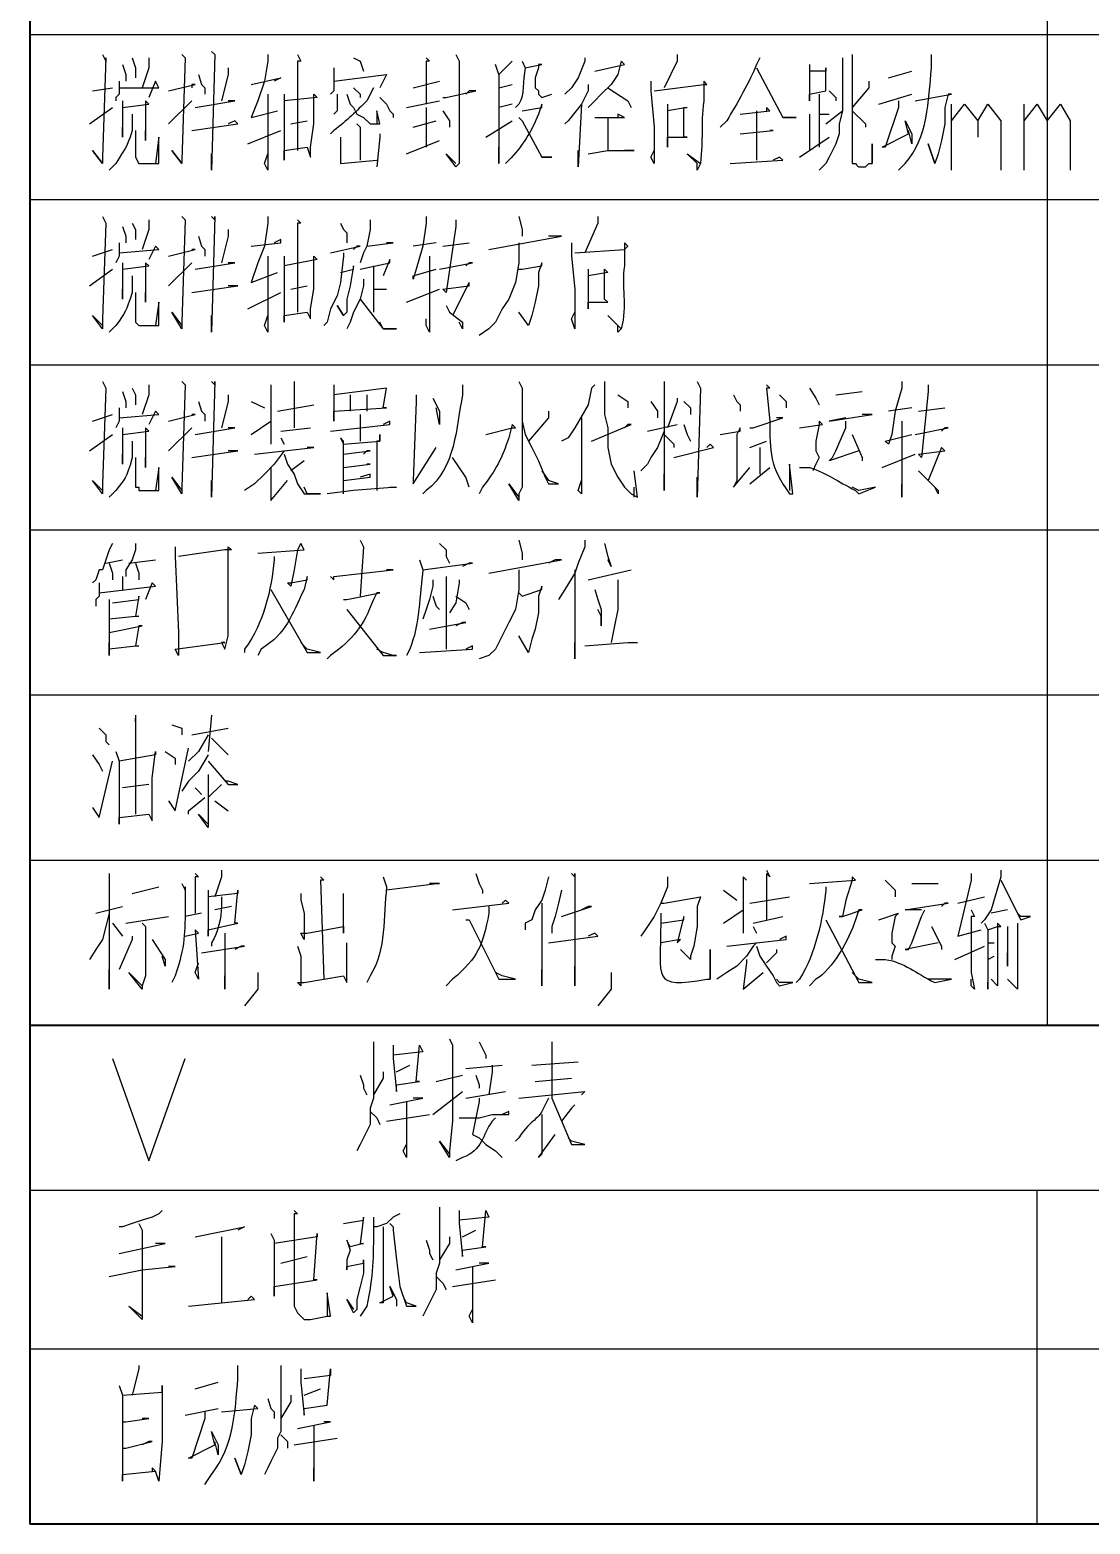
# Model space of a CAD drawing. Header units: millimetres. Extents: x 0 to 822, y 14 to 1153.
# Drawn here: x 569.3 to 627.1, y 676.2 to 757.7 of the extents above; entities that cross this region are included whole.
import ezdxf

# ---------------------------------------------------------------- set-up
doc = ezdxf.new("R2010")
doc.units = ezdxf.units.MM
doc.layers.add('1', color=7, linetype='Continuous')

msp = doc.modelspace()

# ---------------------------------------------------------------- linework, layer by layer
at = {"layer": '1', "color": 0, "lineweight": 40}
for points in [[(569.34, 1135.941732), (569.34, 676.221732)], [(819, 703.401732), (569.34, 703.401732)], [(819, 676.221732), (569.34, 676.221732)]]:
    msp.add_lwpolyline(points, dxfattribs=at)
at = {"layer": '1', "color": 0, "lineweight": 25}
for points in [[(624.78, 838.401732), (624.78, 703.401732)], [(819, 757.401732), (569.34, 757.401732)], [(573.3, 756.321732), (573.48, 755.961732), (573.48, 756.141732), (573.3, 750.741732), (573.3, 750.381732), (573.3, 750.381732), (572.76, 751.101732), (573.3, 750.381732)], [(574.92, 756.141732), (575.1, 755.601732), (575.1, 755.061732)], [(575.82, 756.141732), (575.82, 755.961732), (575.82, 755.601732), (575.46, 754.521732)], [(577.62, 756.321732), (577.8, 756.141732), (577.8, 756.141732), (577.62, 750.561732), (577.62, 750.381732), (577.08, 751.101732), (577.62, 750.381732)], [(579.24, 756.501732), (579.42, 756.321732), (579.42, 756.321732), (579.24, 750.021732), (579.24, 750.381732), (579.24, 750.921732)], [(582.3, 756.321732), (582.3, 755.961732), (582.12, 754.881732), (581.76, 753.801732), (581.4, 752.901732), (581.4, 752.901732), (582.84, 753.261732)], [(583.92, 756.321732), (584.1, 755.961732), (583.92, 755.961732), (583.92, 751.101732)], [(586.98, 756.141732), (587.34, 755.961732), (587.52, 755.421732)], [(590.94, 756.141732), (591.12, 755.961732), (590.94, 755.961732), (590.94, 753.621732)], [(592.56, 756.321732), (592.74, 755.961732), (592.74, 755.961732), (592.74, 750.921732), (592.74, 750.561732), (592.74, 750.381732), (592.56, 750.201732), (592.02, 750.921732), (592.56, 750.381732)], [(595.62, 755.961732), (595.26, 755.601732), (594.9, 755.241732), (594.72, 755.781732)], [(599.58, 756.141732), (599.58, 755.961732), (599.22, 755.061732), (598.86, 754.521732), (598.5, 754.161732)], [(600.12, 755.421732), (600.12, 755.421732), (601.74, 755.781732), (601.56, 755.961732), (601.38, 755.241732), (601.02, 754.701732), (600.48, 754.161732), (600.12, 753.801732), (599.76, 753.441732)], [(604.62, 756.321732), (604.62, 755.961732), (603.9, 754.521732)], [(613.62, 756.141732), (613.62, 753.261732), (613.44, 752.541732), (613.44, 752.001732), (613.26, 751.461732), (613.08, 751.101732), (612.9, 750.741732), (612.72, 750.381732), (612.54, 750.201732), (612.36, 750.021732)], [(574.38, 755.781732), (574.56, 755.241732), (574.56, 754.881732)], [(578.52, 755.241732), (578.7, 754.701732), (578.88, 754.521732), (578.88, 754.161732)], [(580.14, 755.601732), (580.14, 755.241732), (579.78, 753.801732)], [(581.4, 754.701732), (583.02, 755.061732), (583.02, 755.061732), (582.66, 754.881732)], [(585.9, 755.601732), (585.9, 754.881732), (585.9, 754.341732), (585.72, 754.161732)], [(585.9, 754.881732), (588.78, 755.241732), (588.78, 755.241732), (588.42, 754.521732)], [(594.9, 755.241732), (594.9, 750.381732), (594.9, 751.281732)], [(596.34, 755.601732), (597.24, 755.781732), (597.06, 755.781732), (597.06, 755.601732), (596.88, 755.061732), (596.88, 754.521732), (597.06, 754.341732), (597.06, 754.161732), (597.06, 754.161732), (597.24, 753.981732), (597.78, 754.161732)], [(608.94, 755.601732), (610.38, 752.901732), (611.1, 752.901732), (610.38, 752.901732), (610.2, 753.261732)], [(611.82, 755.781732), (611.82, 755.241732), (611.82, 753.801732), (611.82, 753.981732), (611.82, 754.161732), (612.72, 754.341732), (612.72, 754.341732), (612.72, 755.601732), (612.72, 755.421732), (612.72, 755.421732), (611.82, 755.421732)], [(616.14, 755.061732), (617.4, 755.421732)], [(572.76, 754.341732), (573.84, 754.521732)], [(574.2, 754.881732), (574.2, 754.161732), (574.02, 753.981732), (574.02, 753.801732)], [(574.2, 754.521732), (576.36, 754.521732), (576.18, 754.881732), (575.82, 753.981732)], [(576.9, 754.341732), (578.34, 754.701732), (578.16, 754.701732), (578.16, 754.521732)], [(586.98, 754.521732), (587.34, 754.161732), (587.34, 753.981732)], [(590.22, 754.521732), (591.66, 754.881732)], [(591.84, 753.981732), (592.02, 753.981732), (593.64, 754.341732), (593.28, 754.341732), (593.1, 754.161732)], [(594.9, 754.521732), (595.62, 754.701732)], [(599.76, 754.701732), (599.76, 754.341732), (599.4, 753.621732), (598.68, 752.721732), (598.5, 752.541732)], [(600.84, 754.521732), (601.92, 753.801732), (602.1, 753.441732)], [(603.18, 754.881732), (603.18, 754.341732), (603.36, 752.361732), (603.36, 750.381732), (603.18, 750.741732), (603.36, 751.101732)], [(612.9, 754.341732), (613.26, 753.981732), (613.26, 753.801732)], [(615.06, 754.881732), (615.06, 754.521732), (614.16, 753.441732)], [(572.58, 752.541732), (573.84, 753.441732)], [(574.38, 753.801732), (574.38, 751.821732), (574.38, 752.361732)], [(574.38, 753.441732), (575.82, 753.621732), (575.64, 753.801732), (575.64, 752.001732), (575.64, 751.641732), (575.64, 752.001732), (575.64, 752.181732)], [(576.9, 752.541732), (578.16, 753.801732)], [(578.34, 753.441732), (580.5, 753.801732), (580.14, 753.801732)], [(582.3, 754.161732), (582.3, 753.981732), (582.3, 753.981732), (582.3, 750.021732), (582.12, 750.381732), (582.3, 750.921732)], [(583.2, 754.161732), (583.2, 753.801732), (583.2, 750.561732), (583.2, 751.101732), (584.46, 751.281732), (584.64, 750.741732), (584.64, 751.281732), (584.82, 752.541732), (584.82, 754.161732), (585, 753.981732), (583.2, 753.801732)], [(586.08, 754.161732), (586.08, 753.621732), (586.08, 753.261732), (585.9, 753.081732), (585.9, 753.081732)], [(586.62, 754.161732), (586.8, 753.621732), (586.98, 753.441732), (587.16, 753.081732), (587.52, 752.901732), (587.88, 752.541732), (588.24, 752.541732), (588.42, 752.541732), (588.24, 753.261732), (588.24, 752.541732)], [(588.42, 753.981732), (588.78, 753.621732), (588.96, 753.261732), (589.14, 753.081732), (589.14, 752.901732)], [(589.86, 753.441732), (591.66, 753.801732)], [(590.94, 753.441732), (590.94, 753.081732), (590.94, 751.281732)], [(595.62, 753.621732), (594.9, 753.441732)], [(599.4, 753.621732), (599.22, 750.201732), (599.22, 750.561732), (599.22, 751.101732)], [(604.08, 753.621732), (604.08, 753.081732), (604.08, 751.281732), (604.08, 751.821732), (605.16, 751.821732), (604.98, 751.821732), (604.98, 753.441732), (605.16, 753.441732), (604.08, 753.261732)], [(608.04, 753.081732), (609.66, 753.261732), (609.48, 753.441732), (609.48, 753.261732)], [(612.36, 754.161732), (612.36, 751.281732)], [(615.6, 753.621732), (617.4, 754.161732)], [(616.68, 753.801732), (616.68, 753.441732), (615.96, 751.281732), (615.78, 751.281732), (617.22, 752.001732), (617.04, 752.721732), (617.4, 752.001732), (617.4, 751.461732), (617.22, 752.181732)], [(617.58, 753.801732), (619.56, 754.161732), (619.38, 754.161732), (619.2, 753.441732), (619.2, 752.541732), (619.02, 751.641732), (618.84, 750.921732), (618.66, 750.381732), (618.66, 750.381732), (618.3, 751.461732), (618.66, 750.381732)], [(619.56, 750.021732), (619.56, 753.621732)], [(619.56, 752.721732), (620.28, 753.621732), (621, 752.721732), (621, 751.821732)], [(621, 752.721732), (621.54, 753.621732), (622.26, 752.721732), (622.26, 750.021732)], [(623.52, 750.021732), (623.52, 753.621732)], [(623.52, 752.721732), (624.24, 753.621732), (624.78, 752.721732), (624.78, 751.821732)], [(624.78, 752.721732), (625.5, 753.621732), (626.04, 752.721732), (626.04, 750.021732)], [(578.16, 752.181732), (580.68, 752.541732), (580.5, 752.721732), (580.14, 752.541732)], [(583.56, 752.541732), (584.46, 752.721732)], [(590.22, 752.361732), (591.48, 752.721732)], [(591.84, 753.261732), (592.2, 752.721732), (592.2, 752.361732)], [(594.18, 751.821732), (595.62, 752.721732)], [(595.98, 752.901732), (596.16, 752.721732), (597.24, 750.741732), (597.78, 750.741732), (597.24, 750.741732), (597.06, 751.101732)], [(600.12, 752.901732), (601.74, 752.901732), (601.38, 753.081732), (601.38, 752.901732)], [(600.84, 752.901732), (600.84, 751.101732)], [(608.94, 753.261732), (608.94, 750.561732)], [(611.82, 753.081732), (611.82, 751.101732)], [(612.36, 753.081732), (612.9, 753.081732)], [(612.72, 752.541732), (613.62, 753.261732)], [(614.16, 753.261732), (614.88, 752.541732), (614.88, 752.361732)], [(575.1, 752.181732), (575.1, 752.001732), (575.1, 752.001732), (575.1, 750.741732), (575.28, 750.381732), (575.46, 750.381732), (576.36, 750.381732), (576.36, 751.821732), (576.18, 750.381732)], [(581.22, 751.461732), (583.02, 752.181732)], [(586.26, 751.821732), (586.26, 751.461732), (586.26, 750.381732), (586.26, 750.381732), (588.24, 750.561732)], [(587.16, 752.541732), (587.34, 752.361732), (587.34, 750.561732)], [(588.42, 752.001732), (588.42, 751.821732), (588.24, 750.201732)], [(608.04, 752.001732), (609.84, 752.181732), (609.66, 752.181732)], [(611.28, 750.741732), (612.9, 751.821732)], [(589.86, 750.921732), (591.66, 751.641732)], [(599.76, 750.921732), (600.84, 751.101732), (602.28, 751.101732), (602.1, 751.101732), (601.74, 751.101732)], [(607.5, 750.381732), (610.38, 750.561732), (610.2, 750.741732), (609.84, 750.561732)], [(819, 748.401732), (569.34, 748.401732)], [(573.3, 747.501732), (573.48, 747.141732), (573.48, 747.141732), (573.3, 741.921732), (573.3, 741.561732), (573.3, 741.381732), (572.76, 742.101732), (573.3, 741.561732)], [(574.38, 746.961732), (574.56, 746.421732), (574.56, 746.061732)], [(574.92, 747.141732), (575.1, 746.781732), (575.1, 746.241732)], [(575.82, 747.321732), (575.82, 746.961732), (575.82, 746.781732), (575.46, 745.701732)], [(577.62, 747.501732), (577.8, 747.321732), (577.8, 747.321732), (577.62, 741.741732), (577.62, 741.381732), (577.08, 742.281732), (577.62, 741.561732)], [(579.24, 747.501732), (579.42, 747.321732), (579.42, 747.501732), (579.24, 741.201732), (579.24, 741.561732), (579.24, 742.101732)], [(582.3, 747.501732), (582.3, 747.141732), (582.12, 745.881732), (581.76, 744.981732), (581.4, 743.901732), (581.4, 743.901732), (582.84, 744.441732)], [(583.92, 747.321732), (584.1, 747.141732), (583.92, 747.141732), (583.92, 742.281732)], [(586.26, 747.141732), (586.44, 746.781732), (586.62, 746.601732), (586.62, 746.061732)], [(587.88, 747.321732), (587.88, 746.961732), (587.88, 746.781732), (587.7, 745.881732), (587.52, 745.521732), (587.34, 744.981732)], [(590.94, 747.501732), (590.94, 747.141732), (590.76, 745.881732), (590.4, 744.621732), (590.22, 744.081732), (590.22, 744.261732), (591.48, 744.621732)], [(592.56, 747.321732), (592.56, 746.961732), (592.02, 743.361732), (591.84, 743.541732), (593.28, 743.721732), (593.28, 743.901732), (592.38, 742.101732)], [(595.98, 747.501732), (596.16, 746.781732), (596.16, 746.421732)], [(600.3, 747.501732), (600.3, 747.141732), (599.58, 745.521732)], [(578.52, 746.421732), (578.7, 745.881732), (578.88, 745.701732), (578.88, 745.341732)], [(580.14, 746.781732), (580.14, 746.421732), (579.78, 744.981732)], [(581.4, 745.881732), (583.02, 746.061732), (583.02, 746.241732), (582.66, 746.061732)], [(594.36, 745.701732), (598.32, 746.421732), (597.96, 746.421732), (597.6, 746.421732)], [(572.76, 745.341732), (573.84, 745.701732)], [(574.2, 746.061732), (574.2, 745.341732), (574.02, 744.981732), (574.02, 744.981732)], [(574.2, 745.521732), (576.36, 745.701732), (576.18, 745.881732), (575.82, 745.161732)], [(576.9, 745.341732), (578.34, 745.701732), (578.16, 745.701732), (578.16, 745.701732)], [(582.3, 745.341732), (582.3, 745.161732), (582.3, 745.161732), (582.3, 741.201732), (582.12, 741.561732), (582.3, 742.101732)], [(583.2, 745.341732), (583.2, 744.801732), (583.2, 741.741732), (583.2, 742.101732), (584.46, 742.281732), (584.64, 741.921732), (584.64, 742.461732), (584.82, 743.541732), (584.82, 745.341732), (585, 745.161732), (583.2, 744.801732)], [(586.44, 745.521732), (586.44, 745.341732), (586.26, 743.901732), (586.08, 743.181732), (585.72, 742.461732), (585.54, 741.741732), (585.36, 741.561732)], [(585.72, 745.521732), (587.34, 745.881732), (587.16, 745.881732), (586.98, 745.701732)], [(587.7, 745.881732), (589.14, 746.061732), (589.14, 746.061732), (588.78, 746.061732)], [(591.48, 746.061732), (590.22, 745.881732)], [(591.12, 745.341732), (591.12, 741.201732), (590.94, 741.561732), (590.94, 741.921732)], [(591.84, 745.881732), (593.28, 746.061732)], [(595.98, 746.061732), (595.98, 744.981732), (595.8, 743.901732), (595.44, 743.001732), (595.08, 742.461732), (594.72, 741.741732), (594.36, 741.381732), (593.82, 741.021732)], [(598.86, 746.061732), (598.86, 745.341732), (599.04, 743.541732), (599.04, 741.381732), (598.86, 741.921732), (599.04, 742.281732)], [(572.58, 743.721732), (573.84, 744.621732)], [(574.38, 744.981732), (574.38, 743.001732), (574.38, 743.541732)], [(574.38, 744.621732), (575.82, 744.801732), (575.64, 744.981732), (575.64, 743.181732), (575.64, 742.821732), (575.64, 743.001732), (575.64, 743.361732)], [(576.9, 743.721732), (578.16, 744.981732)], [(578.34, 744.621732), (580.5, 744.981732), (580.14, 744.981732)], [(586.26, 744.441732), (586.98, 744.621732), (586.98, 744.801732), (586.8, 743.721732), (586.62, 743.001732), (586.62, 742.281732), (586.44, 742.101732), (586.08, 742.641732), (586.44, 742.101732)], [(587.34, 744.621732), (588.96, 744.981732), (588.96, 745.161732), (588.6, 744.261732)], [(588.06, 744.801732), (588.06, 742.281732)], [(591.66, 744.621732), (593.46, 744.981732), (593.28, 744.981732), (593.1, 744.801732)], [(595.98, 744.621732), (596.16, 744.621732), (597.24, 744.801732), (597.24, 744.981732), (597.06, 744.441732), (597.06, 743.721732), (596.88, 742.821732), (596.7, 742.101732), (596.52, 741.561732), (595.98, 742.281732)], [(599.76, 744.621732), (599.76, 744.261732), (599.76, 742.821732), (599.76, 742.461732), (599.76, 742.821732), (599.76, 742.821732), (600.84, 742.821732), (600.66, 743.001732), (600.66, 744.621732), (600.84, 744.441732), (599.76, 744.261732)], [(578.16, 743.361732), (580.68, 743.721732), (580.5, 743.721732), (580.14, 743.721732)], [(583.56, 743.541732), (584.46, 743.721732)], [(587.52, 744.081732), (587.52, 743.721732), (587.34, 743.001732), (586.98, 742.281732), (586.8, 741.741732), (586.62, 741.381732)], [(575.1, 743.361732), (575.1, 743.181732), (575.1, 743.001732), (575.1, 741.741732), (575.28, 741.561732), (575.46, 741.561732), (576.36, 741.561732), (576.36, 742.821732), (576.18, 741.561732)], [(581.22, 742.461732), (583.02, 743.361732)], [(587.34, 743.001732), (588.6, 741.381732), (589.32, 741.381732), (588.6, 741.381732), (588.42, 741.741732)], [(588.06, 743.541732), (588.78, 743.541732)], [(589.86, 742.821732), (591.66, 743.541732)], [(592.02, 742.641732), (592.2, 742.281732), (592.92, 741.741732), (592.92, 741.561732), (592.92, 741.381732), (592.74, 741.741732)], [(819, 739.401732), (569.34, 739.401732)], [(573.3, 738.501732), (573.48, 738.141732), (573.48, 738.141732), (573.3, 732.921732), (573.3, 732.561732), (573.3, 732.381732), (572.76, 733.101732), (573.3, 732.561732)], [(574.38, 737.961732), (574.56, 737.421732), (574.56, 737.061732)], [(574.92, 738.141732), (575.1, 737.781732), (575.1, 737.241732)], [(575.82, 738.321732), (575.82, 737.961732), (575.82, 737.781732), (575.46, 736.701732)], [(577.62, 738.501732), (577.8, 738.321732), (577.8, 738.321732), (577.62, 732.741732), (577.62, 732.381732), (577.08, 733.281732), (577.62, 732.561732)], [(579.24, 738.501732), (579.42, 738.321732), (579.42, 738.501732), (579.24, 732.201732), (579.24, 732.561732), (579.24, 733.101732)], [(582.48, 738.321732), (582.48, 738.141732), (582.48, 738.141732), (582.48, 735.801732), (582.48, 735.081732)], [(583.74, 738.501732), (583.74, 738.321732), (583.74, 738.321732), (583.74, 735.981732)], [(585.9, 738.321732), (585.9, 737.781732), (585.9, 736.341732), (585.9, 736.881732), (588.78, 737.061732), (588.6, 737.061732), (588.78, 738.141732), (588.78, 738.141732), (585.9, 737.781732)], [(595.98, 738.501732), (596.16, 738.141732), (596.16, 732.741732), (595.98, 732.381732), (595.98, 732.021732), (595.44, 732.921732), (595.98, 732.201732)], [(600.12, 738.321732), (599.94, 738.141732), (599.76, 737.241732), (599.04, 735.981732), (598.68, 735.441732), (598.32, 735.261732)], [(600.66, 738.501732), (600.66, 738.141732), (600.66, 736.701732), (600.84, 735.981732), (600.84, 734.901732), (601.02, 734.001732), (601.38, 733.281732), (601.74, 732.741732), (602.1, 732.381732), (602.46, 732.201732), (602.28, 733.641732)], [(603.9, 738.501732), (603.9, 738.141732), (603.9, 732.561732), (603.9, 732.741732), (603.9, 733.461732)], [(605.7, 738.501732), (605.88, 738.141732), (605.7, 732.201732), (605.7, 732.561732), (605.7, 733.281732)], [(611.82, 738.141732), (612.18, 737.601732), (612.36, 737.241732)], [(613.26, 737.781732), (614.7, 737.961732)], [(616.86, 738.501732), (616.86, 738.141732), (616.5, 736.881732), (616.32, 735.621732), (616.14, 735.081732), (615.96, 735.261732), (617.4, 735.621732)], [(618.3, 738.321732), (618.3, 737.961732), (617.94, 734.361732), (617.76, 734.541732), (619.2, 734.721732), (619.02, 734.901732), (618.3, 733.101732)], [(578.52, 737.421732), (578.7, 736.881732), (578.88, 736.701732), (578.88, 736.341732)], [(580.14, 737.781732), (580.14, 737.421732), (579.78, 735.981732)], [(581.4, 737.421732), (582.12, 737.061732)], [(582.84, 736.881732), (584.82, 737.241732)], [(586.8, 737.781732), (586.8, 736.881732)], [(587.7, 737.781732), (587.7, 737.601732), (587.7, 736.881732)], [(590.4, 737.781732), (590.4, 737.421732), (590.22, 733.101732), (590.22, 732.921732), (591.48, 734.901732)], [(591.3, 737.601732), (591.66, 736.881732), (591.66, 736.521732), (591.66, 736.161732), (591.48, 737.061732)], [(601.38, 737.781732), (601.92, 737.421732), (601.92, 737.061732)], [(603.18, 737.421732), (603.54, 736.881732), (603.54, 736.521732)], [(604.62, 737.601732), (604.62, 737.421732), (604.08, 735.981732)], [(604.98, 737.421732), (605.34, 737.061732), (605.34, 736.701732)], [(607.68, 737.781732), (607.86, 737.421732), (608.04, 737.241732), (608.04, 736.881732)], [(610.2, 737.781732), (610.56, 737.421732), (610.56, 737.061732)], [(572.76, 736.341732), (573.84, 736.701732)], [(574.2, 737.061732), (574.2, 736.341732), (574.02, 735.981732)], [(574.2, 736.521732), (576.36, 736.701732), (576.18, 736.881732), (575.82, 736.161732)], [(576.9, 736.341732), (578.34, 736.701732), (578.16, 736.701732), (578.16, 736.701732)], [(581.4, 735.621732), (582.48, 736.341732)], [(585.72, 735.801732), (588.96, 736.161732), (588.96, 736.341732), (588.6, 736.161732)], [(587.34, 736.701732), (587.34, 736.341732), (587.34, 735.261732)], [(596.16, 736.341732), (596.34, 735.621732), (596.7, 734.901732), (597.06, 734.181732), (597.42, 733.281732), (597.6, 732.921732), (598.14, 732.921732), (597.6, 733.101732)], [(597.6, 736.881732), (597.6, 736.521732), (596.52, 735.261732)], [(599.4, 736.521732), (599.4, 732.381732), (599.22, 732.561732), (599.4, 733.101732)], [(608.58, 735.981732), (608.58, 735.981732), (608.76, 735.981732), (610.38, 736.521732), (610.38, 736.521732), (610.02, 736.521732)], [(611.28, 735.981732), (612.54, 736.161732), (612.36, 736.341732), (612.36, 736.161732), (612.18, 735.261732), (612.18, 734.901732), (612.18, 734.721732), (612.36, 734.361732), (612.18, 734.001732), (612, 733.641732)], [(613.8, 736.521732), (612.9, 736.341732), (615.24, 736.701732), (615.06, 736.701732), (614.7, 736.701732)], [(614.52, 734.721732), (612.9, 734.181732), (613.08, 734.361732), (613.26, 734.721732), (613.8, 735.981732), (613.8, 736.341732)], [(617.4, 737.061732), (616.14, 736.881732)], [(616.86, 736.341732), (616.86, 732.201732), (616.86, 732.561732), (616.86, 732.921732)], [(617.76, 736.881732), (619.2, 737.061732)], [(572.58, 734.721732), (573.84, 735.621732)], [(574.38, 735.981732), (574.38, 734.001732), (574.38, 734.541732)], [(574.38, 735.621732), (575.82, 735.801732), (575.64, 735.981732), (575.64, 734.181732), (575.64, 733.821732), (575.64, 734.001732), (575.64, 734.361732)], [(576.9, 734.721732), (578.16, 735.981732)], [(578.34, 735.621732), (580.5, 735.981732), (580.32, 735.981732), (580.14, 735.981732)], [(583.02, 735.801732), (584.64, 735.981732)], [(586.44, 732.381732), (586.44, 735.261732), (586.26, 735.441732), (586.44, 735.081732), (588.42, 735.261732), (588.42, 735.621732), (588.42, 735.261732), (588.24, 735.261732), (588.24, 732.561732)], [(599.94, 735.261732), (602.1, 736.161732), (601.92, 736.161732), (601.74, 735.981732)], [(603.9, 735.801732), (603.54, 734.901732), (603.18, 734.361732), (603, 734.001732), (602.64, 733.641732)], [(603, 735.801732), (604.62, 736.161732)], [(603.9, 735.621732), (604.44, 735.081732), (604.44, 734.901732)], [(604.98, 736.161732), (605.16, 735.621732), (605.34, 735.261732)], [(606.96, 735.621732), (608.04, 735.801732), (608.04, 735.981732), (607.86, 735.621732), (607.86, 733.101732), (607.68, 732.741732), (608.58, 733.821732)], [(614.16, 735.621732), (614.7, 734.361732), (614.7, 734.181732)], [(617.58, 735.621732), (619.38, 735.981732), (619.2, 735.981732), (619.02, 735.801732)], [(578.16, 734.361732), (580.68, 734.721732), (580.5, 734.721732), (580.14, 734.721732)], [(583.2, 734.721732), (582.66, 734.001732), (582.12, 733.461732), (581.58, 732.921732), (581.04, 732.561732)], [(581.58, 734.541732), (584.82, 734.901732), (584.82, 734.901732), (584.46, 734.901732)], [(583.02, 735.441732), (583.2, 735.081732)], [(586.44, 734.541732), (587.88, 734.721732), (587.7, 734.721732), (587.52, 734.541732)], [(604.44, 734.361732), (606.6, 734.901732), (606.42, 735.081732), (606.24, 734.901732)], [(608.58, 734.901732), (609.48, 735.261732)], [(609.12, 734.901732), (609.12, 733.461732)], [(575.1, 734.361732), (575.1, 734.181732), (575.1, 734.001732), (575.1, 732.741732), (575.28, 732.741732), (575.28, 732.561732), (575.46, 732.561732), (576.36, 732.561732), (576.36, 733.821732), (576.18, 732.561732)], [(583.2, 734.541732), (583.38, 734.001732), (583.74, 733.461732), (583.92, 732.921732), (584.28, 732.381732), (584.46, 732.381732), (585.18, 732.381732), (584.46, 732.381732), (584.28, 732.741732)], [(584.28, 734.181732), (584.28, 734.181732), (583.56, 733.641732)], [(586.44, 733.821732), (587.88, 734.001732), (587.7, 734.001732)], [(593.28, 732.741732), (593.1, 733.281732), (592.38, 734.361732)], [(615.78, 733.821732), (617.58, 734.541732)], [(582.48, 733.821732), (582.48, 732.201732), (582.48, 732.021732), (583.38, 733.101732)], [(586.44, 733.101732), (587.88, 733.281732), (587.88, 733.461732), (587.34, 733.281732)], [(597.24, 733.641732), (597.6, 733.101732)], [(608.58, 732.921732), (609.66, 733.821732)], [(617.76, 733.641732), (618.12, 733.281732), (618.48, 732.921732), (618.66, 732.741732), (618.84, 732.561732), (618.84, 732.381732), (618.66, 732.741732)], [(588.96, 732.741732), (589.14, 732.741732), (589.32, 732.741732), (586.98, 732.561732), (585.54, 732.381732)], [(602.28, 732.201732), (602.28, 732.741732)], [(819, 730.401732), (569.34, 730.401732)], [(587.34, 729.861732), (587.52, 729.501732), (587.52, 729.501732), (587.34, 726.801732)], [(595.98, 729.861732), (596.16, 729.141732), (596.16, 728.781732)], [(599.58, 729.861732), (599.58, 729.501732), (599.22, 728.601732), (599.04, 728.061732), (598.5, 727.161732), (598.14, 726.621732)], [(573.84, 729.681732), (573.66, 729.321732), (573.48, 728.781732), (573.3, 728.241732), (573.12, 728.241732), (572.94, 727.701732), (572.76, 727.521732)], [(575.1, 729.681732), (575.1, 729.321732), (574.92, 728.781732), (574.56, 728.241732), (574.56, 727.881732)], [(577.26, 729.501732), (577.26, 728.961732), (577.44, 724.821732), (577.44, 723.561732), (577.26, 723.921732), (579.96, 724.281732), (579.78, 724.281732), (579.96, 723.921732), (580.14, 724.641732), (580.14, 725.541732), (580.14, 726.621732), (580.14, 729.501732), (580.32, 729.321732), (579.96, 729.321732), (578.7, 729.141732), (578.7, 729.141732), (577.44, 728.961732)], [(591.66, 729.681732), (592.02, 729.321732), (592.02, 728.961732), (592.2, 728.601732)], [(600.66, 729.681732), (600.84, 728.961732), (601.02, 728.421732), (600.84, 728.781732)], [(573.48, 728.601732), (574.38, 728.781732)], [(573.66, 728.601732), (573.84, 728.061732), (573.84, 727.701732)], [(574.74, 728.601732), (576.18, 728.781732)], [(575.1, 728.601732), (575.28, 728.061732), (575.28, 727.701732)], [(585.72, 727.881732), (585.9, 727.701732), (585.9, 727.881732), (589.14, 728.241732), (588.96, 728.241732), (588.78, 728.241732)], [(590.76, 728.241732), (593.46, 728.601732), (593.28, 728.601732), (592.92, 728.421732)], [(595.98, 728.241732), (595.98, 727.161732), (595.8, 726.081732), (595.44, 725.361732), (595.08, 724.641732), (594.72, 723.921732), (594.36, 723.561732), (593.82, 723.381732)], [(594.36, 728.061732), (598.32, 728.781732), (597.96, 728.781732), (597.6, 728.601732)], [(599.04, 728.241732), (599.04, 723.381732), (599.04, 724.281732)], [(599.76, 727.701732), (602.1, 728.241732)], [(573.12, 727.521732), (573.12, 727.161732), (573.12, 726.801732), (572.94, 726.621732), (572.94, 726.441732), (572.94, 726.261732)], [(573.12, 726.981732), (576.18, 727.341732), (576, 727.521732), (575.64, 726.621732)], [(574.38, 727.881732), (574.38, 727.521732), (574.38, 727.161732)], [(591.3, 727.701732), (591.3, 727.341732), (591.12, 726.621732), (590.94, 726.081732), (590.76, 725.541732)], [(592.02, 727.881732), (592.02, 727.701732), (592.02, 723.921732)], [(592.74, 727.701732), (592.74, 727.521732), (592.56, 726.441732), (592.2, 725.901732)], [(601.38, 727.701732), (601.38, 727.161732), (601.38, 726.081732), (601.2, 725.181732), (601.02, 724.281732)], [(573.84, 726.441732), (575.28, 726.621732), (575.28, 726.801732), (575.1, 725.721732), (575.28, 725.721732), (573.66, 725.541732)], [(573.66, 726.621732), (573.66, 726.441732), (573.66, 725.181732), (573.66, 723.561732), (573.66, 724.281732)], [(582.48, 727.161732), (584.46, 723.741732), (585.18, 723.741732), (584.46, 723.921732), (584.46, 723.921732), (584.1, 724.281732)], [(591.3, 726.801732), (591.48, 726.261732), (591.66, 726.081732)], [(592.56, 726.801732), (593.1, 726.441732), (593.28, 726.081732)], [(595.98, 726.981732), (596.16, 726.801732), (597.24, 727.161732), (597.24, 727.341732), (597.06, 726.801732), (597.06, 725.901732), (596.88, 725.001732), (596.7, 724.461732), (596.52, 723.741732), (595.98, 724.641732)], [(600.12, 727.161732), (600.3, 726.621732), (600.48, 726.081732), (600.48, 725.541732), (600.48, 725.181732), (600.48, 725.721732), (600.3, 726.081732)], [(586.62, 726.081732), (586.62, 726.081732), (588.6, 723.561732), (589.32, 723.561732), (589.14, 723.561732), (588.6, 723.741732), (588.24, 723.921732)], [(573.66, 724.821732), (575.46, 725.181732), (575.28, 725.181732), (575.1, 724.101732), (575.28, 724.101732), (573.66, 723.921732)], [(591.12, 725.001732), (593.1, 725.361732), (592.92, 725.361732), (592.56, 725.181732)], [(590.58, 723.741732), (593.46, 723.921732), (593.46, 724.101732), (593.1, 723.921732)], [(599.58, 724.101732), (601.92, 724.281732), (602.46, 724.281732)], [(819, 721.401732), (569.34, 721.401732)], [(575.1, 720.321732), (575.1, 719.961732), (575.1, 720.141732), (575.1, 714.921732)], [(579.24, 720.321732), (579.06, 718.341732)], [(573.12, 719.601732), (573.48, 719.241732), (573.48, 718.881732), (573.66, 718.701732)], [(577.08, 719.781732), (577.62, 719.601732), (577.62, 719.241732)], [(579.06, 719.241732), (578.52, 718.341732), (577.98, 717.801732)], [(578.16, 719.241732), (580.14, 719.601732)], [(576.9, 715.641732), (577.26, 715.101732), (577.98, 718.521732)], [(579.24, 719.061732), (579.78, 718.521732), (580.14, 718.161732)], [(572.76, 718.161732), (573.12, 717.621732), (573.3, 717.261732)], [(572.76, 715.281732), (573.12, 714.741732), (573.84, 717.801732)], [(574.02, 718.341732), (574.2, 717.801732), (574.2, 716.001732), (574.2, 714.381732), (574.2, 714.741732), (575.82, 714.921732), (576, 714.561732), (576, 715.101732), (576, 716.721732), (576, 716.901732), (576.18, 718.341732), (576.18, 718.161732), (574.2, 717.801732)], [(576.72, 718.341732), (577.26, 717.981732), (577.26, 717.621732)], [(579.06, 718.161732), (578.52, 717.261732), (577.98, 716.721732), (577.62, 716.181732)], [(579.06, 717.801732), (580.14, 716.541732), (580.68, 716.541732), (580.14, 716.721732), (579.96, 716.721732)], [(579.06, 717.081732), (579.06, 714.201732), (578.52, 714.921732), (579.06, 714.381732)], [(575.82, 716.541732), (574.38, 716.361732)], [(578.34, 716.361732), (578.52, 716.181732), (578.7, 716.001732)], [(579.78, 716.541732), (579.06, 715.821732)], [(577.98, 714.921732), (577.98, 715.101732), (578.88, 715.821732)], [(579.42, 715.641732), (580.14, 715.101732)], [(819, 712.401732), (569.34, 712.401732)], [(573.66, 711.681732), (573.66, 706.281732), (573.66, 705.381732), (573.66, 705.921732), (573.66, 706.461732)], [(578.34, 711.681732), (578.52, 711.501732), (578.34, 711.501732), (578.34, 709.521732)], [(579.78, 711.861732), (579.78, 711.501732), (579.42, 710.421732)], [(585.18, 711.501732), (585.36, 711.321732), (585.18, 711.321732), (585.36, 705.921732)], [(591.66, 711.141732), (591.48, 711.141732), (591.12, 711.141732), (591.66, 711.141732), (588.78, 710.781732)], [(593.64, 711.681732), (593.82, 711.141732), (594, 710.781732), (594, 710.601732)], [(597.6, 711.501732), (597.42, 710.781732), (597.24, 710.241732), (596.88, 709.701732), (596.7, 709.161732), (596.34, 708.981732), (596.34, 708.621732)], [(598.86, 711.681732), (599.04, 711.501732), (599.04, 711.681732), (599.04, 705.561732), (599.04, 705.921732), (599.04, 706.641732)], [(604.08, 711.501732), (604.08, 710.961732), (603.72, 710.061732), (603.36, 709.341732), (603, 708.801732), (602.64, 708.261732)], [(608.22, 711.501732), (608.4, 711.321732), (608.22, 711.501732), (608.22, 708.441732)], [(609.48, 711.861732), (609.66, 711.501732), (609.48, 711.681732), (609.48, 709.161732)], [(615.96, 711.321732), (616.5, 710.781732), (616.5, 710.421732)], [(617.4, 711.141732), (618.84, 711.141732)], [(620.64, 711.681732), (620.64, 711.321732), (619.92, 708.261732), (619.92, 708.261732), (621.18, 708.621732)], [(622.26, 711.861732), (622.26, 711.501732), (621.72, 709.701732), (621.36, 709.161732), (621.18, 708.981732)], [(622.26, 711.321732), (623.34, 709.161732), (623.88, 709.341732), (623.88, 709.341732), (623.34, 709.341732), (623.16, 709.521732)], [(574.92, 710.601732), (576.36, 710.961732)], [(579.06, 710.781732), (579.06, 710.421732), (579.06, 708.261732), (579.06, 708.621732), (580.68, 708.981732), (580.5, 708.981732), (580.68, 710.781732), (580.68, 710.601732), (580.68, 710.601732), (579.06, 710.421732)], [(584.1, 710.601732), (584.1, 710.241732), (584.28, 709.521732), (584.28, 708.081732), (584.1, 708.441732), (584.46, 708.441732), (586.44, 708.801732), (586.44, 708.441732), (586.44, 710.241732), (586.44, 710.601732)], [(598.32, 710.781732), (598.14, 710.061732), (597.96, 709.341732), (597.78, 708.801732), (597.78, 708.441732)], [(603.72, 710.061732), (603.9, 710.061732), (605.88, 710.421732), (605.88, 710.421732), (605.7, 709.881732), (605.7, 708.801732), (605.52, 707.721732), (605.52, 707.721732), (605.34, 707.181732), (605.34, 707.001732), (604.8, 707.541732), (605.34, 707.001732)], [(607.14, 710.781732), (607.86, 710.241732)], [(608.58, 710.061732), (610.74, 710.421732)], [(619.92, 710.061732), (621.36, 710.421732)], [(573.66, 709.521732), (573.48, 708.801732), (573.3, 708.081732), (572.94, 707.541732), (572.58, 707.001732)], [(572.94, 709.521732), (574.38, 709.881732)], [(578.7, 709.521732), (577.8, 709.341732)], [(580.32, 709.881732), (579.42, 709.701732)], [(592.38, 709.701732), (595.44, 710.061732), (595.26, 710.241732), (595.08, 710.061732)], [(597.24, 710.061732), (597.24, 705.561732), (597.24, 706.461732)], [(598.32, 709.341732), (599.94, 709.881732), (599.76, 709.881732), (599.4, 709.701732)], [(607.14, 708.981732), (608.22, 709.701732)], [(615.6, 709.161732), (616.68, 709.521732), (616.68, 709.521732), (616.5, 709.341732), (616.32, 708.441732), (616.32, 708.261732), (616.32, 708.261732), (616.32, 707.901732), (616.5, 707.721732), (616.32, 707.181732), (616.32, 707.001732)], [(617.94, 709.701732), (617.04, 709.701732), (619.38, 710.061732), (619.2, 710.061732), (619.02, 709.881732)], [(618.84, 707.901732), (617.04, 707.541732), (617.22, 707.541732), (617.4, 707.901732), (617.94, 709.341732), (618.12, 709.701732)], [(620.64, 709.701732), (620.82, 709.341732), (620.64, 709.341732), (620.64, 706.281732), (620.82, 705.381732), (620.64, 705.561732), (620.64, 705.921732)], [(622.62, 709.701732), (621.72, 709.521732)], [(573.84, 708.981732), (574.38, 708.261732)], [(574.56, 708.981732), (576.9, 709.341732)], [(575.46, 708.981732), (575.64, 708.801732), (575.64, 706.101732), (575.46, 705.561732), (575.46, 705.381732), (574.74, 706.281732), (575.46, 705.561732)], [(577.8, 708.261732), (578.52, 708.441732), (578.34, 708.621732), (578.52, 705.921732), (578.34, 706.281732), (578.52, 706.821732)], [(593.1, 709.161732), (593.28, 709.161732), (594.9, 705.921732), (595.8, 705.921732), (595.08, 706.101732), (594.72, 706.281732)], [(603.72, 708.981732), (604.98, 709.161732), (604.98, 709.341732), (604.62, 707.901732), (604.8, 708.081732), (603.72, 707.901732)], [(608.76, 708.981732), (610.38, 709.341732)], [(608.76, 708.801732), (608.94, 708.441732)], [(612.72, 709.161732), (614.52, 705.741732), (615.24, 705.741732), (614.52, 705.921732), (614.52, 705.921732), (614.16, 706.281732)], [(618.48, 708.801732), (619.02, 707.721732), (619.02, 707.541732)], [(621.36, 708.981732), (621.54, 708.621732), (621.54, 705.381732), (621.54, 705.741732)], [(621.54, 708.621732), (622.08, 708.801732), (622.26, 708.801732), (622.08, 708.981732), (622.08, 705.921732), (622.08, 705.561732), (621.72, 705.921732)], [(623.16, 708.981732), (623.16, 708.801732), (623.16, 705.921732), (623.16, 705.381732), (622.62, 705.921732)], [(622.62, 708.801732), (622.62, 706.641732), (622.62, 707.001732), (622.62, 707.361732)], [(574.92, 708.261732), (574.92, 708.081732), (574.2, 706.461732)], [(576, 708.081732), (576.72, 707.001732), (576.72, 706.641732), (576.54, 707.181732)], [(579.96, 708.441732), (579.96, 705.381732), (579.96, 706.101732)], [(583.92, 707.721732), (584.1, 707.181732), (584.1, 706.461732), (584.1, 705.561732), (583.92, 705.741732), (584.28, 705.741732), (586.44, 706.101732), (586.62, 705.741732), (586.62, 706.821732), (586.62, 707.721732), (586.62, 707.901732)], [(597.6, 707.901732), (600.3, 708.261732), (600.12, 708.441732), (599.76, 708.261732)], [(608.94, 707.901732), (608.76, 707.721732), (608.4, 707.181732), (607.86, 706.641732), (607.32, 706.281732), (606.78, 705.921732)], [(607.32, 707.721732), (610.56, 708.081732), (610.56, 708.261732), (610.2, 708.081732)], [(621.54, 707.901732), (621.9, 707.901732)], [(578.7, 707.361732), (581.04, 707.721732), (580.86, 707.721732), (580.5, 707.541732)], [(608.4, 707.001732), (608.4, 706.821732), (608.22, 705.381732), (608.22, 705.381732), (609.3, 706.281732)], [(608.94, 707.721732), (609.12, 707.181732), (609.48, 706.641732), (609.84, 706.101732), (610.02, 705.741732), (610.2, 705.561732), (610.92, 705.741732), (610.2, 705.741732), (610.02, 705.921732)], [(610.02, 707.541732), (610.02, 707.361732), (609.48, 706.821732)], [(619.74, 707.001732), (621.36, 707.721732)], [(621.54, 707.001732), (621.9, 707.181732)], [(581.76, 706.281732), (581.76, 705.381732), (581.04, 704.481732)], [(601.02, 706.281732), (601.02, 705.381732), (600.3, 704.481732)], [(588.06, 702.501732), (588.06, 702.141732), (588.06, 702.141732), (588.06, 699.801732), (588.06, 699.441732), (587.88, 698.901732), (587.88, 698.541732), (587.88, 698.001732), (587.7, 697.641732), (587.52, 697.281732), (587.34, 696.921732), (587.16, 696.561732)], [(589.14, 702.321732), (589.14, 701.601732), (589.32, 699.801732), (589.32, 700.161732), (590.58, 700.341732), (590.4, 700.341732), (590.58, 702.321732), (590.76, 701.961732), (589.14, 701.781732)], [(592.2, 702.681732), (592.38, 702.321732), (592.38, 702.321732), (592.38, 698.181732), (592.2, 696.561732), (592.2, 696.201732), (591.66, 697.101732), (592.2, 696.381732)], [(593.82, 702.501732), (594.18, 701.781732), (594.18, 701.601732)], [(597.78, 702.501732), (597.78, 702.141732), (597.78, 699.441732)], [(573.84, 701.601732), (575.82, 696.021732), (577.8, 701.601732)], [(596.7, 701.241732), (599.22, 701.421732)], [(587.34, 700.701732), (587.52, 700.161732), (587.52, 699.981732), (587.7, 699.621732)], [(588.6, 700.881732), (588.6, 700.521732), (588.06, 699.621732)], [(589.32, 700.881732), (590.04, 701.241732)], [(591.48, 700.341732), (592.92, 700.701732)], [(593.1, 701.061732), (595.08, 701.241732)], [(593.64, 700.701732), (593.82, 700.161732), (593.82, 699.981732)], [(594.54, 701.241732), (594.54, 700.881732), (594.36, 699.621732)], [(596.88, 700.341732), (598.86, 700.521732)], [(591.3, 698.541732), (592.92, 699.801732)], [(593.1, 699.441732), (595.26, 699.801732)], [(595.98, 699.441732), (599.58, 699.801732), (599.58, 699.801732), (599.4, 699.621732)], [(588.96, 699.081732), (590.76, 699.441732), (590.58, 699.441732), (590.22, 699.441732)], [(589.86, 699.261732), (589.86, 696.201732), (589.68, 696.561732), (589.86, 696.921732)], [(593.82, 699.441732), (593.82, 699.261732), (593.64, 698.361732), (593.46, 697.461732), (593.82, 697.281732), (594.18, 696.921732), (594.72, 696.561732), (595.08, 696.201732)], [(597.78, 699.441732), (598.86, 696.921732), (599.58, 696.921732), (598.86, 697.101732), (598.68, 697.281732)], [(599.04, 699.081732), (598.86, 698.901732), (598.32, 698.181732)], [(587.88, 698.721732), (588.24, 698.361732), (588.42, 698.001732)], [(588.78, 698.181732), (591.12, 698.541732)], [(592.74, 698.361732), (593.82, 698.361732), (594.54, 698.541732), (595.44, 698.541732), (595.44, 698.721732), (595.08, 698.541732)], [(597.24, 698.541732), (597.24, 698.361732), (597.24, 696.381732), (597.06, 696.201732), (597.96, 697.461732)], [(819, 694.401732), (569.34, 694.401732)], [(624.24, 676.221732), (624.24, 694.401732)], [(576.54, 693.321732), (576.36, 693.141732), (576, 692.961732), (575.46, 692.781732), (574.92, 692.601732), (574.38, 692.421732), (574.2, 692.421732)], [(583.74, 693.321732), (583.92, 693.141732), (583.74, 693.141732), (583.74, 688.101732), (583.92, 687.741732), (584.1, 687.561732), (584.28, 687.381732), (584.64, 687.381732), (585.54, 687.561732), (585.72, 687.561732), (585.72, 687.561732), (585.54, 688.821732), (585.54, 687.561732)], [(589.5, 693.141732), (589.14, 692.961732), (588.78, 692.601732), (588.24, 692.421732), (588.06, 692.421732)], [(591.66, 693.501732), (591.66, 693.141732), (591.66, 693.141732), (591.66, 690.801732), (591.66, 690.441732), (591.48, 689.901732), (591.48, 689.541732), (591.48, 689.001732), (591.3, 688.641732), (591.12, 688.281732), (590.94, 687.921732), (590.76, 687.561732)], [(592.74, 693.321732), (592.74, 692.601732), (592.92, 690.801732), (592.92, 691.161732), (594.18, 691.341732), (594, 691.341732), (594.18, 693.321732), (594.36, 692.961732), (592.74, 692.781732)], [(575.28, 692.601732), (575.46, 692.241732), (575.46, 689.541732), (575.46, 687.921732), (575.46, 687.561732), (575.46, 687.381732), (574.74, 688.101732), (575.46, 687.561732)], [(578.34, 691.881732), (581.04, 692.421732), (581.04, 692.421732), (580.68, 692.241732)], [(586.44, 692.601732), (587.52, 692.781732), (587.52, 692.961732), (587.34, 691.521732), (587.52, 691.521732), (586.8, 691.341732), (586.62, 691.701732), (586.8, 691.161732), (586.62, 690.621732), (586.62, 690.081732), (586.62, 690.261732), (587.52, 690.441732), (587.52, 690.621732), (587.52, 689.901732), (587.34, 689.181732), (587.16, 688.461732), (587.16, 687.921732), (586.98, 687.741732), (586.62, 688.461732), (586.98, 687.921732)], [(588.6, 692.421732), (588.6, 692.241732), (588.6, 688.281732), (588.42, 688.281732), (589.14, 688.641732), (588.96, 689.181732), (589.32, 688.461732), (589.32, 688.101732)], [(588.96, 692.601732), (589.14, 692.421732), (589.14, 692.241732), (589.32, 690.621732), (589.5, 689.181732), (589.86, 688.101732), (590.4, 688.101732), (589.86, 688.281732), (589.68, 688.641732)], [(574.2, 690.981732), (576.72, 691.521732), (576.54, 691.521732), (576.18, 691.521732)], [(579.78, 691.881732), (579.78, 691.521732), (579.78, 688.281732)], [(582.48, 692.061732), (582.66, 691.701732), (582.66, 690.981732), (582.66, 689.721732), (582.66, 688.641732), (582.66, 689.181732), (585, 689.541732), (584.82, 689.541732), (585, 692.061732), (585, 691.881732), (582.66, 691.521732)], [(590.94, 691.701732), (591.12, 691.161732), (591.12, 690.981732), (591.3, 690.621732)], [(592.2, 691.881732), (592.2, 691.521732), (591.66, 690.621732)], [(592.92, 691.881732), (593.64, 692.241732)], [(583.02, 690.441732), (584.46, 690.801732)], [(573.66, 689.721732), (575.46, 690.081732), (577.26, 690.261732), (577.08, 690.261732), (576.9, 690.261732)], [(592.56, 690.081732), (594.36, 690.441732), (594.18, 690.441732), (593.82, 690.441732)], [(593.46, 690.261732), (593.46, 687.201732), (593.28, 687.561732), (593.46, 687.921732)], [(591.48, 689.721732), (591.84, 689.361732), (592.02, 689.001732)], [(592.38, 689.181732), (594.72, 689.541732)], [(577.98, 688.101732), (581.58, 688.461732), (581.4, 688.641732), (581.22, 688.461732)], [(819, 685.761732), (569.34, 685.761732)], [(575.28, 684.861732), (575.28, 684.681732), (574.92, 683.241732)], [(583.02, 684.861732), (583.02, 684.501732), (583.02, 684.501732), (583.02, 682.161732), (583.02, 681.801732), (583.02, 681.261732), (582.84, 680.901732), (582.84, 680.361732), (582.66, 680.001732), (582.48, 679.641732), (582.3, 679.281732), (582.12, 678.921732)], [(584.1, 684.681732), (584.1, 683.961732), (584.28, 682.161732), (584.28, 682.521732), (585.54, 682.701732), (585.54, 682.701732), (585.72, 684.681732), (585.72, 684.321732), (584.28, 684.141732)], [(574.2, 683.781732), (574.38, 683.241732), (574.38, 678.561732), (574.38, 678.921732), (576.18, 679.101732), (576, 679.281732), (576, 679.101732)], [(574.38, 683.241732), (576.54, 683.421732), (576.54, 683.781732), (576.54, 680.901732), (576.54, 680.721732), (576.36, 678.561732), (576.18, 679.101732)], [(578.34, 683.601732), (579.6, 683.961732)], [(584.28, 683.241732), (585.18, 683.601732)], [(579.78, 682.341732), (581.76, 682.521732), (581.58, 682.701732), (581.4, 681.981732), (581.4, 681.081732), (581.22, 680.181732), (581.04, 679.461732), (580.86, 678.921732), (580.86, 678.921732), (580.5, 679.821732), (580.86, 678.921732)], [(582.3, 683.061732), (582.48, 682.521732), (582.66, 682.341732), (582.66, 681.981732)], [(583.56, 683.241732), (583.56, 682.881732), (583.02, 681.981732)], [(574.38, 681.801732), (574.56, 681.801732), (575.82, 681.981732), (575.64, 681.981732), (575.46, 681.981732)], [(577.8, 682.161732), (579.6, 682.521732)], [(578.88, 682.341732), (578.88, 681.981732), (578.16, 679.821732), (577.98, 679.821732), (579.42, 680.541732), (579.24, 681.261732), (579.6, 680.541732), (579.6, 680.001732), (579.42, 680.721732)], [(583.92, 681.441732), (585.72, 681.801732), (585.54, 681.801732), (585.36, 681.801732)], [(583.02, 681.081732), (583.38, 680.721732), (583.38, 680.361732)], [(584.82, 681.621732), (584.82, 678.561732), (584.82, 679.281732)], [(574.38, 680.361732), (574.56, 680.361732), (576, 680.721732), (575.82, 680.721732), (575.46, 680.541732)], [(583.74, 680.541732), (586.08, 680.901732)]]:
    msp.add_lwpolyline(points, dxfattribs=at)
for points, knots in [([(596.16, 755.961732), (596.16, 755.961732), (596.34, 755.601732), (596.34, 755.601732), (596.16, 754.881732), (596.34, 754.161732), (595.98, 753.621732), (595.98, 753.621732), (595.8, 753.441732), (595.8, 753.441732)], [0, 0, 0, 0, 1, 1, 1, 2, 2, 2, 3, 3, 3, 3]), ([(609.12, 756.141732), (609.12, 756.141732), (608.94, 755.781732), (608.94, 755.781732), (608.58, 754.881732), (607.86, 753.621732), (607.32, 752.721732), (607.32, 752.721732), (606.96, 752.361732), (606.96, 752.361732)], [0, 0, 0, 0, 1, 1, 1, 2, 2, 2, 3, 3, 3, 3]), ([(614.16, 756.321732), (614.16, 756.321732), (614.16, 752.181732), (614.16, 752.181732), (614.16, 752.181732), (614.16, 750.741732), (614.16, 750.741732), (614.16, 750.741732), (614.16, 750.381732), (614.16, 750.381732), (614.16, 750.381732), (614.34, 750.381732), (614.34, 750.381732), (614.52, 750.201732), (614.34, 750.201732), (614.88, 750.201732), (614.88, 750.201732), (615.06, 750.381732), (615.06, 750.381732), (615.06, 750.381732), (615.24, 750.381732), (615.24, 750.381732), (615.24, 750.381732), (615.24, 751.461732), (615.24, 751.461732), (615.24, 751.461732), (615.24, 750.381732), (615.24, 750.381732)], [0, 0, 0, 0, 1, 1, 1, 2, 2, 2, 3, 3, 3, 4, 4, 4, 5, 5, 5, 6, 6, 6, 7, 7, 7, 8, 8, 8, 9, 9, 9, 9]), ([(616.68, 750.021732), (616.68, 750.021732), (617.04, 750.381732), (617.04, 750.381732), (618.3, 751.821732), (618.3, 753.801732), (618.48, 755.601732), (618.48, 755.601732), (618.48, 756.321732), (618.48, 756.321732)], [0, 0, 0, 0, 1, 1, 1, 2, 2, 2, 3, 3, 3, 3]), ([(588.06, 754.521732), (588.06, 754.521732), (587.7, 753.801732), (587.7, 753.801732), (587.16, 753.261732), (586.62, 752.721732), (585.9, 752.181732), (585.9, 752.181732), (585.72, 752.001732), (585.72, 752.001732)], [0, 0, 0, 0, 1, 1, 1, 2, 2, 2, 3, 3, 3, 3]), ([(603.36, 754.341732), (603.36, 754.341732), (606.06, 754.701732), (606.06, 754.701732), (606.06, 754.701732), (606.24, 754.701732), (606.24, 754.701732), (606.24, 754.701732), (606.06, 754.881732), (606.06, 754.881732), (606.06, 754.881732), (606.06, 753.801732), (606.06, 753.801732), (605.88, 752.361732), (606.06, 751.821732), (605.88, 750.381732), (605.88, 750.381732), (605.7, 750.021732), (605.7, 750.021732), (605.7, 750.021732), (605.7, 750.381732), (605.7, 750.381732), (605.7, 750.381732), (605.16, 750.921732), (605.16, 750.921732), (605.16, 750.921732), (605.88, 750.381732), (605.88, 750.381732)], [0, 0, 0, 0, 1, 1, 1, 2, 2, 2, 3, 3, 3, 4, 4, 4, 5, 5, 5, 6, 6, 6, 7, 7, 7, 8, 8, 8, 9, 9, 9, 9]), ([(596.16, 753.261732), (596.16, 753.261732), (596.16, 753.261732), (596.16, 753.261732), (596.16, 753.261732), (597.24, 753.441732), (597.24, 753.441732), (597.24, 753.441732), (597.24, 753.621732), (597.24, 753.621732), (597.24, 753.621732), (597.06, 753.081732), (597.06, 753.081732), (596.7, 752.181732), (596.16, 751.281732), (595.44, 750.561732), (595.44, 750.561732), (595.26, 750.381732), (595.26, 750.381732)], [0, 0, 0, 0, 1, 1, 1, 2, 2, 2, 3, 3, 3, 4, 4, 4, 5, 5, 5, 6, 6, 6, 6]), ([(574.92, 753.081732), (574.92, 753.081732), (574.92, 752.181732), (574.92, 752.181732), (574.56, 751.101732), (574.56, 751.281732), (574.02, 750.381732), (574.02, 750.381732), (573.66, 750.021732), (573.66, 750.021732)], [0, 0, 0, 0, 1, 1, 1, 2, 2, 2, 3, 3, 3, 3]), ([(599.04, 745.521732), (599.04, 745.521732), (601.74, 745.701732), (601.74, 745.701732), (601.74, 745.701732), (601.92, 745.881732), (601.92, 745.881732), (601.92, 745.881732), (601.74, 746.061732), (601.74, 746.061732), (601.74, 746.061732), (601.74, 744.801732), (601.74, 744.801732), (601.56, 743.721732), (601.92, 742.641732), (601.56, 741.381732), (601.56, 741.381732), (601.38, 741.201732), (601.38, 741.201732), (601.38, 741.201732), (601.38, 741.561732), (601.38, 741.561732), (601.38, 741.561732), (600.84, 742.101732), (600.84, 742.101732), (600.84, 742.101732), (601.56, 741.381732), (601.56, 741.381732)], [0, 0, 0, 0, 1, 1, 1, 2, 2, 2, 3, 3, 3, 4, 4, 4, 5, 5, 5, 6, 6, 6, 7, 7, 7, 8, 8, 8, 9, 9, 9, 9]), ([(574.92, 744.261732), (574.92, 744.261732), (574.92, 743.361732), (574.92, 743.361732), (574.56, 742.281732), (574.56, 742.281732), (574.02, 741.561732), (574.02, 741.561732), (573.66, 741.201732), (573.66, 741.201732)], [0, 0, 0, 0, 1, 1, 1, 2, 2, 2, 3, 3, 3, 3]), ([(592.92, 738.321732), (592.92, 738.321732), (592.92, 737.781732), (592.92, 737.781732), (592.56, 735.981732), (592.56, 733.821732), (590.94, 732.561732), (590.94, 732.561732), (590.76, 732.381732), (590.76, 732.381732)], [0, 0, 0, 0, 1, 1, 1, 2, 2, 2, 3, 3, 3, 3]), ([(609.48, 738.321732), (609.48, 738.321732), (609.66, 738.141732), (609.66, 738.141732), (609.66, 738.141732), (609.48, 738.141732), (609.48, 738.141732), (609.48, 738.141732), (609.66, 736.341732), (609.66, 736.341732), (609.66, 734.721732), (609.66, 733.821732), (610.74, 732.381732), (610.74, 732.381732), (610.92, 732.381732), (610.92, 732.381732), (610.92, 732.381732), (610.74, 734.001732), (610.74, 734.001732), (610.74, 734.001732), (610.74, 732.561732), (610.74, 732.561732)], [0, 0, 0, 0, 1, 1, 1, 2, 2, 2, 3, 3, 3, 4, 4, 4, 5, 5, 5, 6, 6, 6, 7, 7, 7, 7]), ([(594.18, 735.621732), (594.18, 735.621732), (595.62, 735.981732), (595.62, 735.981732), (595.62, 735.981732), (595.8, 735.981732), (595.8, 735.981732), (595.8, 735.981732), (595.62, 736.161732), (595.62, 736.161732), (595.62, 736.161732), (595.44, 735.441732), (595.44, 735.441732), (595.08, 734.361732), (594.72, 733.641732), (594, 732.741732), (594, 732.741732), (593.82, 732.381732), (593.82, 732.381732)], [0, 0, 0, 0, 1, 1, 1, 2, 2, 2, 3, 3, 3, 4, 4, 4, 5, 5, 5, 6, 6, 6, 6]), ([(574.92, 735.261732), (574.92, 735.261732), (574.92, 734.361732), (574.92, 734.361732), (574.56, 733.101732), (574.56, 733.281732), (574.02, 732.561732), (574.02, 732.561732), (573.66, 732.201732), (573.66, 732.201732)], [0, 0, 0, 0, 1, 1, 1, 2, 2, 2, 3, 3, 3, 3]), ([(611.28, 733.821732), (611.28, 733.821732), (611.82, 733.821732), (611.82, 733.821732), (612.9, 733.461732), (613.26, 733.101732), (614.34, 732.561732), (614.34, 732.561732), (614.52, 732.381732), (614.52, 732.381732), (614.52, 732.381732), (615.42, 732.741732), (615.42, 732.741732), (615.42, 732.741732), (614.52, 732.561732), (614.52, 732.561732), (614.52, 732.561732), (614.16, 732.741732), (614.16, 732.741732)], [0, 0, 0, 0, 1, 1, 1, 2, 2, 2, 3, 3, 3, 4, 4, 4, 5, 5, 5, 6, 6, 6, 6]), ([(581.76, 729.141732), (581.76, 729.141732), (584.28, 729.321732), (584.28, 729.321732), (584.28, 729.321732), (584.1, 729.681732), (584.1, 729.681732), (584.1, 729.681732), (583.92, 729.321732), (583.92, 729.321732), (583.92, 729.321732), (583.74, 728.241732), (583.74, 728.241732), (583.74, 728.241732), (583.56, 727.341732), (583.56, 727.341732), (583.56, 727.341732), (583.38, 727.521732), (583.38, 727.521732), (583.38, 727.521732), (583.56, 727.521732), (583.56, 727.521732), (583.56, 727.521732), (584.46, 727.701732), (584.46, 727.701732), (584.46, 727.701732), (584.46, 727.881732), (584.46, 727.881732), (584.46, 727.881732), (584.28, 727.161732), (584.28, 727.161732), (583.56, 725.721732), (583.38, 724.821732), (581.94, 723.921732), (581.94, 723.921732), (581.76, 723.561732), (581.76, 723.561732)], [0, 0, 0, 0, 1, 1, 1, 2, 2, 2, 3, 3, 3, 4, 4, 4, 5, 5, 5, 6, 6, 6, 7, 7, 7, 8, 8, 8, 9, 9, 9, 10, 10, 10, 11, 11, 11, 12, 12, 12, 12]), ([(582.66, 728.961732), (582.66, 728.961732), (582.66, 728.781732), (582.66, 728.781732), (582.48, 727.161732), (582.12, 725.361732), (581.04, 723.921732), (581.04, 723.921732), (581.04, 723.741732), (581.04, 723.741732)], [0, 0, 0, 0, 1, 1, 1, 2, 2, 2, 3, 3, 3, 3]), ([(590.58, 728.781732), (590.58, 728.781732), (590.76, 728.241732), (590.76, 728.241732), (590.58, 726.981732), (590.58, 725.181732), (590.04, 723.921732), (590.04, 723.921732), (589.86, 723.561732), (589.86, 723.561732)], [0, 0, 0, 0, 1, 1, 1, 2, 2, 2, 3, 3, 3, 3]), ([(586.44, 726.621732), (586.44, 726.621732), (586.62, 726.621732), (586.62, 726.621732), (586.62, 726.621732), (586.62, 726.621732), (586.62, 726.621732), (586.62, 726.621732), (588.42, 726.981732), (588.42, 726.981732), (588.42, 726.981732), (588.24, 726.981732), (588.24, 726.981732), (588.24, 726.981732), (588.06, 726.621732), (588.06, 726.621732), (587.52, 725.181732), (586.98, 724.461732), (585.72, 723.561732), (585.72, 723.561732), (585.54, 723.381732), (585.54, 723.381732)], [0, 0, 0, 0, 1, 1, 1, 2, 2, 2, 3, 3, 3, 4, 4, 4, 5, 5, 5, 6, 6, 6, 7, 7, 7, 7]), ([(577.62, 711.141732), (577.62, 711.141732), (577.8, 710.781732), (577.8, 710.781732), (577.8, 710.781732), (577.8, 710.961732), (577.8, 710.961732), (577.8, 710.961732), (577.8, 710.061732), (577.8, 710.061732), (577.8, 708.441732), (577.8, 707.721732), (577.26, 706.101732), (577.26, 706.101732), (577.08, 705.741732), (577.08, 705.741732)], [0, 0, 0, 0, 1, 1, 1, 2, 2, 2, 3, 3, 3, 4, 4, 4, 5, 5, 5, 5]), ([(588.6, 711.501732), (588.6, 711.501732), (588.78, 710.961732), (588.78, 710.961732), (588.6, 709.341732), (588.78, 707.541732), (587.88, 706.101732), (587.88, 706.101732), (587.7, 705.741732), (587.7, 705.741732)], [0, 0, 0, 0, 1, 1, 1, 2, 2, 2, 3, 3, 3, 3]), ([(611.82, 711.141732), (611.82, 711.141732), (614.34, 711.321732), (614.34, 711.321732), (614.34, 711.321732), (614.16, 711.501732), (614.16, 711.501732), (614.16, 711.501732), (614.16, 711.321732), (614.16, 711.321732), (614.16, 711.321732), (613.8, 710.241732), (613.8, 710.241732), (613.8, 710.241732), (613.62, 709.341732), (613.62, 709.341732), (613.62, 709.341732), (613.44, 709.341732), (613.44, 709.341732), (613.44, 709.341732), (613.62, 709.341732), (613.62, 709.341732), (613.62, 709.341732), (614.7, 709.701732), (614.7, 709.701732), (614.7, 709.701732), (614.52, 709.701732), (614.52, 709.701732), (614.52, 709.701732), (614.34, 709.161732), (614.34, 709.161732), (613.98, 708.081732), (613.08, 706.461732), (612.18, 705.921732), (612.18, 705.921732), (611.82, 705.561732), (611.82, 705.561732)], [0, 0, 0, 0, 1, 1, 1, 2, 2, 2, 3, 3, 3, 4, 4, 4, 5, 5, 5, 6, 6, 6, 7, 7, 7, 8, 8, 8, 9, 9, 9, 10, 10, 10, 11, 11, 11, 12, 12, 12, 12]), ([(579.78, 710.421732), (579.78, 710.421732), (579.78, 709.881732), (579.78, 709.881732), (579.78, 709.341732), (579.6, 708.441732), (579.24, 707.901732), (579.24, 707.901732), (579.24, 707.721732), (579.24, 707.721732)], [0, 0, 0, 0, 1, 1, 1, 2, 2, 2, 3, 3, 3, 3]), ([(612.72, 710.961732), (612.72, 710.961732), (612.72, 710.781732), (612.72, 710.781732), (612.54, 709.161732), (612.18, 707.361732), (611.28, 705.921732), (611.28, 705.921732), (611.1, 705.741732), (611.1, 705.741732)], [0, 0, 0, 0, 1, 1, 1, 2, 2, 2, 3, 3, 3, 3]), ([(594.36, 709.881732), (594.36, 709.881732), (594.36, 709.521732), (594.36, 709.521732), (594, 707.721732), (593.82, 707.181732), (592.38, 705.921732), (592.38, 705.921732), (592.02, 705.561732), (592.02, 705.561732)], [0, 0, 0, 0, 1, 1, 1, 2, 2, 2, 3, 3, 3, 3]), ([(603.72, 709.521732), (603.72, 709.521732), (603.72, 708.981732), (603.72, 708.981732), (603.72, 705.921732), (603.18, 705.381732), (606.24, 705.921732), (606.24, 705.921732), (606.42, 705.921732), (606.42, 705.921732), (606.42, 705.921732), (606.42, 707.541732), (606.42, 707.541732), (606.42, 707.541732), (606.42, 705.921732), (606.42, 705.921732)], [0, 0, 0, 0, 1, 1, 1, 2, 2, 2, 3, 3, 3, 4, 4, 4, 5, 5, 5, 5]), ([(615.42, 707.001732), (615.42, 707.001732), (615.96, 707.001732), (615.96, 707.001732), (617.04, 706.821732), (617.58, 706.281732), (618.66, 705.741732), (618.66, 705.741732), (619.56, 705.921732), (619.56, 705.921732), (619.56, 705.921732), (618.66, 705.921732), (618.66, 705.921732), (618.66, 705.921732), (618.3, 705.921732), (618.3, 705.921732)], [0, 0, 0, 0, 1, 1, 1, 2, 2, 2, 3, 3, 3, 4, 4, 4, 5, 5, 5, 5]), ([(597.6, 699.441732), (597.6, 699.441732), (597.42, 699.081732), (597.42, 699.081732), (597.06, 698.181732), (596.7, 698.361732), (595.98, 697.281732), (595.98, 697.281732), (595.8, 697.101732), (595.8, 697.101732)], [0, 0, 0, 0, 1, 1, 1, 2, 2, 2, 3, 3, 3, 3]), ([(594.72, 698.361732), (594.72, 698.361732), (594.54, 698.181732), (594.54, 698.181732), (594, 697.461732), (594, 696.561732), (592.92, 696.201732), (592.92, 696.201732), (592.56, 696.021732), (592.56, 696.021732)], [0, 0, 0, 0, 1, 1, 1, 2, 2, 2, 3, 3, 3, 3]), ([(588.06, 692.961732), (588.06, 692.961732), (588.06, 692.421732), (588.06, 692.421732), (588.06, 690.801732), (588.06, 689.721732), (587.7, 688.101732), (587.7, 688.101732), (587.34, 687.561732), (587.34, 687.561732)], [0, 0, 0, 0, 1, 1, 1, 2, 2, 2, 3, 3, 3, 3]), ([(578.88, 678.381732), (578.88, 678.381732), (579.24, 678.921732), (579.24, 678.921732), (580.5, 680.541732), (580.5, 682.341732), (580.68, 684.141732), (580.68, 684.141732), (580.68, 684.861732), (580.68, 684.861732)], [0, 0, 0, 0, 1, 1, 1, 2, 2, 2, 3, 3, 3, 3])]:
    msp.add_open_spline(points, degree=3, knots=knots, dxfattribs=at)

doc.saveas('drawing.dxf')
